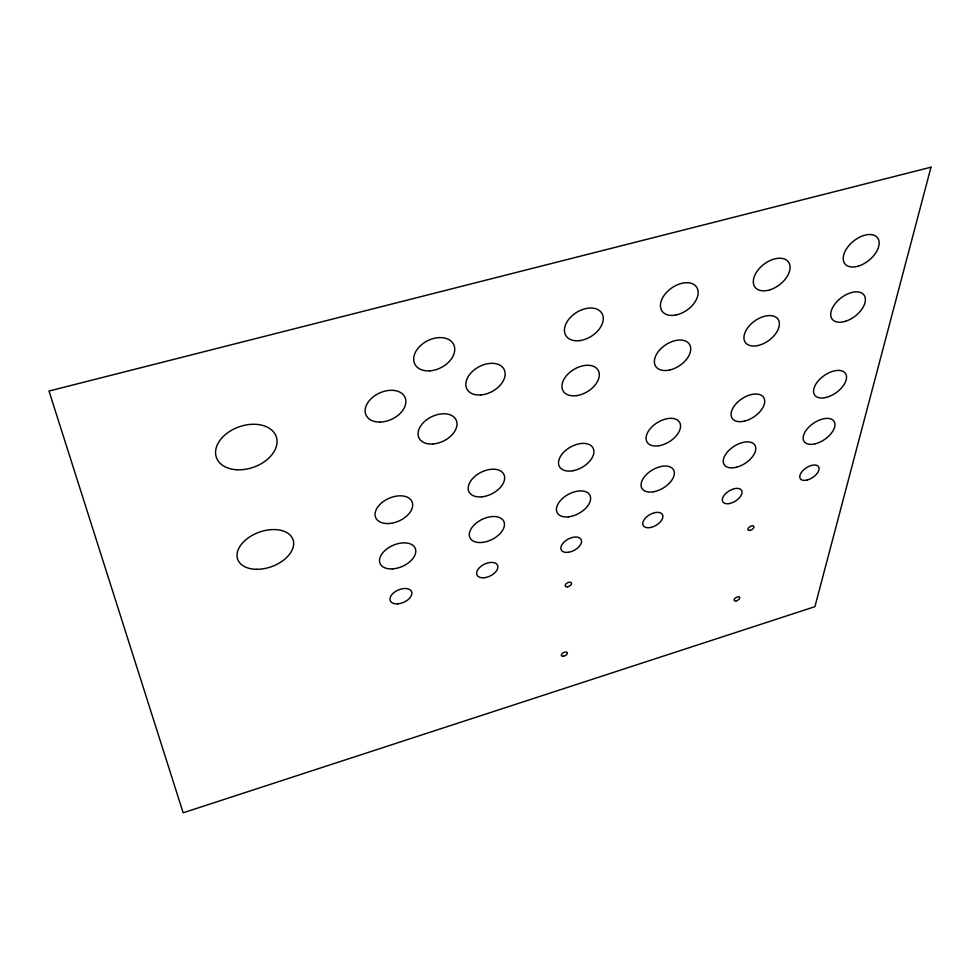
<?xml version="1.0" encoding="UTF-8"?>
<svg xmlns="http://www.w3.org/2000/svg" width="980" height="980" viewBox="0 0 980 980"><rect width="100%" height="100%" fill="white"/><g stroke="black" fill="none" stroke-linecap="round" stroke-linejoin="round"><path stroke-width="1.47" d="M931 167.2L814.919 606.669L183.162 812.8L49 391.045L931 167.2M397.733 603.851A11.589 6.738 -23.4 0 0 411.6 591.712A11.589 6.738 -23.4 0 0 393.433 593.01A11.589 6.738 -23.4 0 0 397.733 603.851M483.716 577.771A11.38 6.566 -25.7 0 0 497.73 565.693A11.38 6.566 -25.7 0 0 480.359 566.808A11.38 6.566 -25.7 0 0 483.716 577.771M568.241 552.316A11.221 6.382 -27.9 0 0 581.263 539.809A11.221 6.382 -27.9 0 0 564.088 542.026A11.221 6.382 -27.9 0 0 568.241 552.316M650.438 527.51A11.086 6.199 -29.9 0 0 662.48 514.647A11.086 6.199 -29.9 0 0 645.489 517.991A11.086 6.199 -29.9 0 0 650.438 527.51M729.439 503.536A11.001 5.99 -31.7 0 0 741.762 490.711A11.001 5.99 -31.7 0 0 725.347 493.908A11.001 5.99 -31.7 0 0 729.439 503.536M807.263 479.992A10.927 5.794 -33.3 0 0 818.668 466.897A10.927 5.794 -33.3 0 0 802.338 471.233A10.927 5.794 -33.3 0 0 807.263 479.992M256.209 569.294A29.351 18.302 -19.7 0 0 293.13 539.992A29.351 18.302 -19.7 0 0 246.727 539.024A29.351 18.302 -19.7 0 0 256.209 569.294M236.609 469.738A31.691 21.45 -19.1 0 0 276.434 437.227A31.691 21.45 -19.1 0 0 225.89 434.14A31.691 21.45 -19.1 0 0 236.609 469.738M429.681 370.844A21.756 15.031 -27.1 0 0 453.838 344.862A21.756 15.031 -27.1 0 0 419.122 347.03A21.756 15.031 -27.1 0 0 429.681 370.844M379.652 422.074A21.389 14.467 -24.6 0 0 405.34 398.223A21.389 14.467 -24.6 0 0 371.567 398.272A21.389 14.467 -24.6 0 0 379.652 422.074M433.209 443.977A20.641 13.524 -26 0 0 456.141 419.979A20.641 13.524 -26 0 0 423.238 422.797A20.641 13.524 -26 0 0 433.209 443.977M480.641 394.965A21.021 14.014 -28.3 0 0 504.406 370.097A21.021 14.014 -28.3 0 0 471.405 372.449A21.021 14.014 -28.3 0 0 480.641 394.965M579.927 340.587A21.193 14.026 -32.3 0 0 602.296 314.029A21.193 14.026 -32.3 0 0 569.356 318.61A21.193 14.026 -32.3 0 0 579.927 340.587M676.359 314.899A21.033 13.463 -35.1 0 0 696.915 287.606A21.033 13.463 -35.1 0 0 664.624 294.686A21.033 13.463 -35.1 0 0 676.359 314.899M769.741 289.872A20.935 12.887 -37.3 0 0 788.52 262.077A20.935 12.887 -37.3 0 0 756.842 271.644A20.935 12.887 -37.3 0 0 769.741 289.872M858.358 266.107A20.886 12.324 -39 0 0 877.994 238.446A20.886 12.324 -39 0 0 847.222 247.756A20.886 12.324 -39 0 0 858.358 266.107M845.471 321.281A19.98 11.527 -37.4 0 0 864.213 295.311A19.98 11.527 -37.4 0 0 834.507 304.547A19.98 11.527 -37.4 0 0 845.471 321.281M758.091 345.499A20.053 12.03 -35.7 0 0 778.488 319.982A20.053 12.03 -35.7 0 0 748.389 326.916A20.053 12.03 -35.7 0 0 758.091 345.499M669.793 369.974A20.164 12.52 -33.5 0 0 689.491 344.348A20.164 12.52 -33.5 0 0 658.364 351.538A20.164 12.52 -33.5 0 0 669.793 369.974M576.877 395.589A20.347 13.009 -30.9 0 0 598.364 370.612A20.347 13.009 -30.9 0 0 566.636 375.487A20.347 13.009 -30.9 0 0 576.877 395.589M388.399 523.541A19.833 12.385 -23.8 0 0 412.225 502.164A19.833 12.385 -23.8 0 0 381.049 503.353A19.833 12.385 -23.8 0 0 388.399 523.541M481.952 496.811A19.478 12.042 -26.7 0 0 503.977 474.602A19.478 12.042 -26.7 0 0 473.377 477.774A19.478 12.042 -26.7 0 0 481.952 496.811M572.712 470.768A19.22 11.674 -29.3 0 0 592.986 447.86A19.22 11.674 -29.3 0 0 562.924 453.079A19.22 11.674 -29.3 0 0 572.712 470.768M659.111 445.729A19.024 11.27 -31.7 0 0 679.899 422.919A19.024 11.27 -31.7 0 0 650.953 427.868A19.024 11.27 -31.7 0 0 659.111 445.729M744.653 421.069A18.877 10.866 -33.7 0 0 763.824 397.709A18.877 10.866 -33.7 0 0 735.221 404.74A18.877 10.866 -33.7 0 0 744.653 421.069M826.116 397.451A18.792 10.461 -35.3 0 0 845.875 374.176A18.792 10.461 -35.3 0 0 818.165 380.975A18.792 10.461 -35.3 0 0 826.116 397.451M815.336 443.769A18.081 9.825 -34.2 0 0 834.323 421.755A18.081 9.825 -34.2 0 0 807.471 428.591A18.081 9.825 -34.2 0 0 815.336 443.769M736.446 467.24A18.191 10.18 -32.6 0 0 754.882 445.153A18.191 10.18 -32.6 0 0 727.197 452.233A18.191 10.18 -32.6 0 0 736.446 467.24M653.685 491.74A18.338 10.535 -30.7 0 0 673.701 470.13A18.338 10.535 -30.7 0 0 645.71 475.276A18.338 10.535 -30.7 0 0 653.685 491.74M568.547 516.815A18.534 10.878 -28.5 0 0 590.168 495.856A18.534 10.878 -28.5 0 0 561.846 499.077A18.534 10.878 -28.5 0 0 568.547 516.815M482.54 542.405A18.804 11.209 -26.1 0 0 503.794 521.336A18.804 11.209 -26.1 0 0 474.271 524.839A18.804 11.209 -26.1 0 0 482.54 542.405M392.319 568.89A19.134 11.515 -23.5 0 0 415.312 548.567A19.134 11.515 -23.5 0 0 385.275 550.209A19.134 11.515 -23.5 0 0 392.319 568.89M736.152 600.887A3.197 1.605 -30.2 0 0 739.741 597.298A3.197 1.605 -30.2 0 0 734.951 598.376A3.197 1.605 -30.2 0 0 736.152 600.887M750.067 530.364A3.393 1.788 -31.5 0 0 753.889 526.456A3.393 1.788 -31.5 0 0 748.842 527.497A3.393 1.788 -31.5 0 0 750.067 530.364M567.445 586.799A3.479 1.923 -27.4 0 0 571.463 582.977A3.479 1.923 -27.4 0 0 566.134 583.737A3.479 1.923 -27.4 0 0 567.445 586.799M563.524 656.22A3.283 1.703 -26.6 0 0 567.31 652.717A3.283 1.703 -26.6 0 0 562.263 653.55A3.283 1.703 -26.6 0 0 563.524 656.22"/></g></svg>
